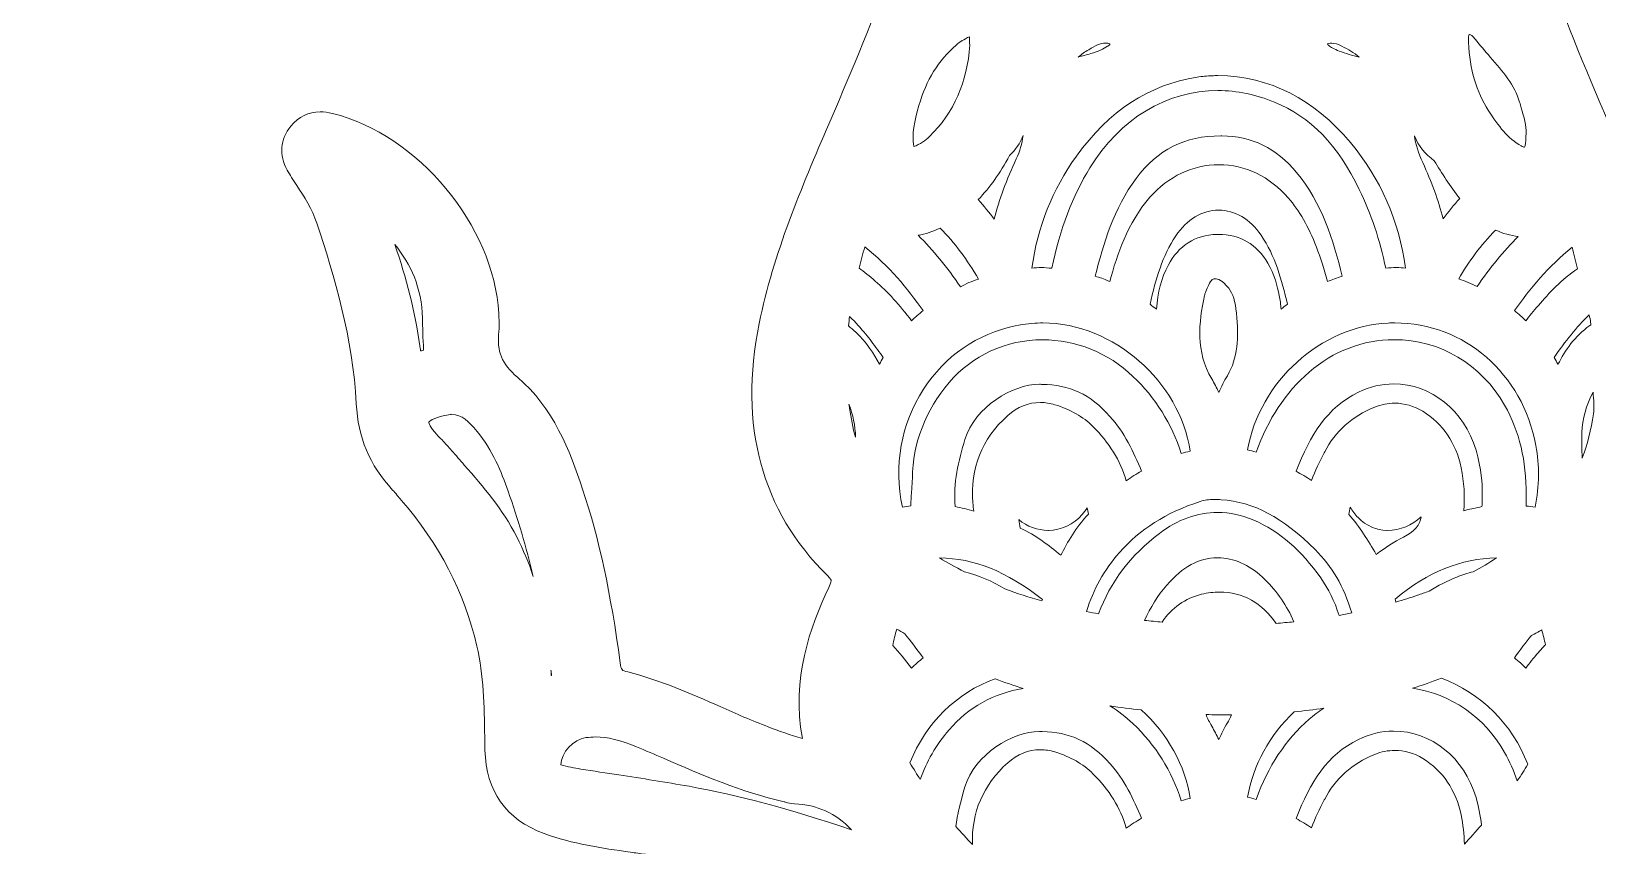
# Model space of a CAD drawing. Extents: x 77 to 1923, y -841 to -159.
# Drawn here: x 547 to 823.5, y -489.2 to -345.5 of the extents above; entities that cross this region are included whole.
import ezdxf

# ---------------------------------------------------------------- set-up
doc = ezdxf.new("R2010")
doc.units = 0
doc.header["$MEASUREMENT"] = 0
doc.layers.add('Layer 1', color=7, linetype='Continuous')

# ---------------------------------------------------------------- blocks, each defined once
blk = doc.blocks.new('block 4')
at = {"layer": 'Layer 1', "lineweight": 0}
for points, knots in [([(961.52, -599.56), (958.92, -597.93), (956.27, -596.54), (953.32, -595.03), (951.96, -594.33), (950.59, -593.63), (949.22, -592.94), (942.57, -589.56), (935.7, -586.07), (929.45, -581.83), (927.16, -580.28), (925.74, -579.24), (925.29, -577.5), (924.19, -573.26), (921.36, -570.06), (916.63, -567.69), (905.07, -561.91), (895.98, -553.19), (888.61, -545.42), (886.46, -543.15), (885, -541.01), (884.82, -537.93), (884.63, -534.76), (883.1, -529.38), (874.92, -529.03), (874.92, -529.03), (873.98, -529), (873.98, -529), (872.28, -528.93), (870.69, -528.87), (869.19, -528.6), (854.28, -525.87), (838.88, -520.26), (822.12, -511.46), (818.55, -509.58), (817.46, -507.76), (817.78, -504.23), (817.96, -502.29), (818.23, -501.95), (819.32, -501.35), (828.78, -496.13), (839.05, -493.74), (851.57, -491.76), (853.47, -491.46), (855.43, -491.2), (857.33, -490.94), (863.05, -490.18), (868.97, -489.38), (874.7, -487.41), (882.9, -484.59), (885.91, -480.53), (886.2, -471.9), (886.49, -463.06), (887.01, -454.47), (889.96, -446.43), (892.99, -438.22), (898.2, -431.6), (904.69, -423.79), (904.83, -423.62), (904.98, -423.45), (905.13, -423.28), (906.65, -421.48), (908.54, -419.24), (908.64, -415.98), (908.84, -409.46), (910.23, -402.88), (911.59, -396.52), (911.59, -396.52), (911.95, -394.82), (911.95, -394.82), (913.85, -385.78), (915.82, -376.44), (922.05, -368.96), (922.71, -368.16), (923.15, -367.27), (923.42, -366.67), (924.3, -364.71), (924.26, -362.78), (923.3, -361.23), (922.34, -359.67), (920.63, -358.76), (918.48, -358.67), (918.34, -358.66), (918.21, -358.66), (918.07, -358.66), (916.1, -358.66), (914.42, -359.25), (912.86, -359.86), (905.39, -362.79), (899.45, -367.57), (894.62, -371.86), (888.76, -377.07), (885.28, -383.61), (884.29, -391.28), (883.69, -395.9), (883.54, -399.66), (883.8, -403.13), (883.81, -403.25), (883.84, -403.56), (883.84, -403.6), (876.57, -408.53), (873.16, -415.96), (870.53, -422.57), (866.6, -432.43), (864.02, -443.59), (862.64, -456.69), (862.52, -457.78), (862.39, -458.05), (862.37, -458.08), (862.37, -458.08), (862.21, -458.21), (861.66, -458.31), (858.83, -458.83), (856.21, -459.89), (853.68, -460.92), (853.68, -460.92), (853.22, -461.11), (853.22, -461.11), (850.85, -462.07), (848.48, -463.1), (846.19, -464.1), (841.04, -466.34), (835.72, -468.66), (830.29, -470.21), (830.29, -470.16), (830.3, -470.04), (830.3, -470.04), (832.17, -459.83), (828.9, -450.73), (825.45, -443.17), (825.24, -442.71), (825.19, -442.47), (825.18, -442.39), (825.22, -442.31), (825.36, -442.1), (825.77, -441.69), (835.37, -432.08), (839.83, -420.1), (839.03, -406.09), (838.46, -396.09), (835.88, -386), (830.93, -374.34), (829.65, -371.35), (828.34, -368.32), (827.07, -365.39), (822.88, -355.71), (818.54, -345.7), (815.04, -335.59), (813.67, -331.65), (814.1, -328.7), (816.57, -325.08), (829.16, -306.64), (838.89, -290.68), (845.52, -272.71), (851.05, -257.72), (853.78, -242.85), (853.64, -228.53), (853.5, -213.61), (850.24, -198.82), (843.96, -184.58), (841.09, -178.06), (837.49, -170.65), (831.15, -165.04), (829.05, -163.19), (826.87, -162.25), (824.67, -162.25), (822.94, -162.25), (819.65, -162.9), (817.08, -167.27), (814.72, -171.28), (813.41, -175.66), (813.16, -180.31), (812.76, -188.1), (814.27, -195.64), (815.73, -202.09), (816.25, -204.39), (816.78, -206.68), (817.31, -208.98), (819.72, -219.35), (822.22, -230.08), (823.09, -240.85), (825.01, -264.37), (818.62, -285.67), (803.55, -305.92), (800.97, -302.66), (797.93, -299.53), (794.51, -296.57), (795.77, -294.31), (796.94, -292.01), (797.97, -289.73), (803.73, -276.95), (804.64, -264.58), (800.68, -252.94), (796.69, -241.21), (790.2, -230.14), (781.41, -220.01), (780.03, -218.43), (778.45, -217.15), (776.83, -215.87), (775.84, -215.09), (774.48, -214.19), (772.74, -214.19), (771.7, -214.19), (770.69, -214.54), (769.81, -215.18), (767.9, -216.59), (767.16, -218.95), (767.77, -221.65), (768.86, -226.43), (769.65, -231.4), (770.42, -236.21), (770.67, -237.81), (770.92, -239.41), (771.19, -241.01), (771.65, -243.78), (772.12, -246.56), (772.61, -249.4), (771.69, -249.44), (770.79, -249.75), (769.94, -250.32), (766.57, -252.6), (767.75, -256.12), (768.25, -257.63), (768.37, -257.98), (768.48, -258.31), (768.53, -258.55), (768.72, -259.44), (768.98, -260.25), (769.23, -261.04), (769.37, -261.49), (769.51, -261.91), (769.62, -262.32), (769.62, -262.32), (770.03, -263.83), (770.03, -263.83), (770.62, -265.96), (771.23, -268.15), (771.77, -270.32), (768.92, -271.94), (768.19, -274.86), (767.68, -276.89), (767.68, -276.89), (767.58, -277.31), (767.58, -277.31), (766.83, -280.24), (766.28, -282.76), (765.85, -285.15), (762.69, -284.59), (759.57, -284.3), (756.56, -284.3), (753.46, -284.3), (750.4, -284.6), (747.43, -285.2), (747.43, -285.2), (747.43, -285.19), (747.43, -285.19), (746.78, -282.07), (746.11, -278.85), (745.33, -275.67), (745.33, -275.67), (745.29, -275.5), (745.29, -275.5), (744.93, -274.03), (744.27, -271.33), (741.61, -270.36), (741.63, -270.3), (741.65, -270.23), (741.68, -270.16), (741.97, -269.28), (742.2, -268.42), (742.41, -267.62), (742.64, -266.69), (742.88, -265.77), (743.12, -264.84), (743.86, -261.99), (744.63, -259.04), (745.28, -256.08), (745.28, -256.08), (745.34, -255.83), (745.34, -255.83), (745.6, -254.73), (746.39, -251.39), (743.2, -249.67), (742.54, -249.31), (741.84, -249.13), (741.12, -249.13), (740.97, -249.13), (740.82, -249.14), (740.68, -249.16), (740.95, -247.48), (741.23, -245.8), (741.51, -244.16), (741.86, -242.1), (742.2, -240.04), (742.54, -237.98), (742.86, -235.95), (743.32, -233.96), (743.8, -231.85), (744.57, -228.49), (745.36, -225.01), (745.6, -221.34), (745.69, -219.98), (745.87, -217.15), (743.17, -215.51), (742.23, -214.94), (741.21, -214.65), (740.14, -214.65), (738.92, -214.65), (737.68, -215.03), (736.34, -215.81), (733.53, -217.44), (731.5, -219.78), (729.71, -222.06), (723.67, -229.77), (719.21, -238.52), (715.51, -246.11), (710.72, -255.93), (709.3, -266.29), (711.27, -276.9), (712.48, -283.37), (714.94, -289.85), (718.58, -296.14), (715.3, -299.02), (712.35, -302.21), (709.77, -305.67), (709.55, -305.38), (709.34, -305.08), (709.12, -304.8), (708.29, -303.66), (707.5, -302.58), (706.75, -301.47), (696.27, -285.95), (690.8, -270.35), (690.01, -253.78), (689.33, -239.41), (692.28, -225.3), (695.1, -213.21), (695.1, -213.21), (695.63, -210.92), (695.63, -210.92), (697.69, -202.13), (699.83, -193.04), (700.13, -183.64), (700.29, -179.05), (700.09, -173.04), (697.19, -167.31), (695.5, -163.99), (692.81, -162.15), (689.63, -162.15), (687.97, -162.15), (686.26, -162.66), (684.55, -163.65), (682.46, -164.86), (680.55, -166.51), (678.72, -168.67), (674.15, -174.09), (670.58, -180.53), (667.49, -188.94), (661.72, -204.64), (659.29, -219.53), (660.06, -234.48), (660.46, -242.26), (661.56, -249.94), (663.41, -257.96), (666.86, -272.87), (673.38, -286.2), (678.68, -296.15), (683.32, -304.88), (688.81, -313.19), (694.12, -321.22), (695.68, -323.58), (697.29, -326.02), (698.85, -328.43), (699.74, -329.79), (699.88, -330.74), (699.42, -332.19), (696.47, -341.49), (692.64, -350.46), (688.93, -359.14), (688.93, -359.14), (687.77, -361.85), (687.77, -361.85), (682.97, -373.05), (678, -384.63), (675.48, -397.02), (671.82, -415.03), (675.87, -430.01), (687.52, -441.54), (688.1, -442.12), (688.19, -442.37), (688.19, -442.37), (688.19, -442.37), (688.19, -442.37), (688.19, -442.37), (688.19, -442.42), (688.18, -442.7), (687.75, -443.63), (684.49, -450.6), (681.14, -459.78), (683.1, -470.25), (680.99, -469.68), (678.96, -468.94), (677.04, -468.21), (674.21, -467.13), (671.36, -465.87), (668.6, -464.65), (663.4, -462.36), (658.02, -459.99), (652.27, -458.53), (651.21, -458.26), (651.12, -458.24), (650.94, -456.92), (649.3, -444.68), (647.19, -434.95), (644.3, -426.29), (642.05, -419.52), (639.11, -411.85), (632.81, -406.53), (630, -404.16), (629.14, -402.04), (629.52, -398.42), (629.63, -397.46), (629.57, -396.55), (629.52, -395.75), (629.51, -395.59), (629.5, -395.43), (629.49, -395.27), (628.66, -379.83), (615.22, -363.67), (600.12, -359.97), (599.36, -359.78), (598.67, -359.69), (597.99, -359.69), (595.93, -359.69), (594.13, -360.57), (592.79, -362.23), (590.9, -364.56), (590.69, -367.32), (592.17, -370), (592.63, -370.82), (593.17, -371.69), (593.86, -372.72), (595.13, -374.62), (596.55, -376.89), (597.37, -379.35), (600.5, -388.68), (603.78, -399.77), (604.35, -411.2), (604.64, -417.16), (606.68, -422.01), (610.76, -426.43), (611.02, -426.71), (611.29, -427.04), (611.57, -427.38), (611.8, -427.66), (612.03, -427.94), (612.27, -428.21), (618.96, -435.86), (623.46, -444.53), (625.64, -453.98), (626.84, -459.15), (626.93, -464.42), (627.02, -469.99), (627.03, -470.77), (627.05, -471.55), (627.06, -472.32), (627.21, -479.5), (630.82, -484.59), (637.5, -487.04), (642.54, -488.9), (647.73, -489.63), (652.73, -490.33), (653.62, -490.45), (654.5, -490.58), (655.38, -490.71), (668.68, -492.67), (680.57, -494.73), (691.4, -500.14), (692.55, -500.72), (693.48, -501.15), (694.23, -501.49), (694.73, -501.72), (695.28, -501.97), (695.63, -502.16), (695.63, -502.59), (695.6, -503.25), (695.56, -503.85), (695.52, -504.73), (695.46, -505.82), (695.42, -507.18), (695.39, -508.51), (695.01, -509.15), (693.77, -509.89), (685.18, -515.09), (675.43, -519.46), (663.1, -523.65), (655.13, -526.35), (646.6, -529.01), (637.64, -529.14), (632.45, -529.22), (629.15, -532.44), (628.59, -537.97), (628.33, -540.54), (627.34, -542.67), (625.4, -544.9), (622.56, -548.15), (620.16, -550.65), (617.83, -552.78), (610.72, -559.26), (602.61, -564.37), (594.9, -568.94), (592.66, -570.27), (589.55, -572.54), (588.39, -576.91), (587.98, -578.43), (587.02, -579.66), (585.27, -580.91), (580.83, -584.07), (576.1, -586.87), (571.64, -589.42), (569.5, -590.65), (567.24, -591.83), (565.06, -592.97), (560.47, -595.38), (555.73, -597.87), (551.38, -601.09), (551.38, -601.09), (551.08, -601.3), (551.08, -601.3), (549.74, -602.27), (546.97, -604.28), (547.77, -607.9), (548.53, -611.36), (551.82, -612.18), (553.4, -612.57), (553.4, -612.57), (553.5, -612.59), (553.5, -612.59), (560.3, -614.29), (565.93, -615.07), (571.22, -615.07), (574.65, -615.07), (577.98, -614.73), (581.13, -614.04), (592.68, -611.53), (600.15, -605.99), (603.97, -597.11), (604.44, -596), (604.61, -595.83), (606.04, -595.66), (616.29, -594.41), (623.44, -588.1), (629.35, -582.28), (630.87, -580.77), (631.94, -579.12), (632.98, -577.52), (633.94, -576.03), (634.85, -574.63), (636, -573.58), (639.1, -570.75), (641.1, -567.37), (642.8, -564.15), (643.86, -562.15), (645.77, -559.76), (648.89, -559.76), (649.2, -559.76), (649.52, -559.78), (649.84, -559.83), (650.66, -559.95), (651.5, -560.01), (652.34, -560.01), (656.04, -560.01), (659.25, -558.87), (662.36, -557.78), (663.97, -557.21), (665.48, -556.68), (667.01, -556.32), (670.72, -555.45), (674.03, -553.69), (677.24, -551.99), (677.89, -551.65), (678.53, -551.31), (679.18, -550.97), (687.22, -546.83), (694.36, -542.56), (700.96, -537.95), (701.44, -539.08), (701.41, -540.1), (700.89, -541.31), (700.89, -541.31), (700.6, -542), (700.6, -542), (699.97, -543.49), (699.38, -544.9), (698.57, -546.09), (686.99, -563.13), (671.69, -575.69), (653.11, -583.42), (651.44, -584.11), (649.7, -584.77), (648.02, -585.42), (646.99, -585.81), (645.95, -586.21), (644.92, -586.62), (640.14, -588.5), (637.31, -591.97), (636.52, -596.94), (635.76, -601.71), (635.1, -606.83), (634.45, -613.06), (632.73, -629.65), (630.64, -645.8), (624.19, -661.04), (622.42, -665.24), (622.29, -669.39), (623.84, -673.04), (624.1, -673.65), (624.16, -673.78), (623.45, -674.87), (618.29, -682.73), (612.53, -690.4), (606.95, -697.81), (605.16, -700.2), (603.3, -702.67), (601.49, -705.11), (601.3, -705.37), (601.1, -705.63), (600.89, -705.89), (599.48, -707.66), (596.86, -710.95), (599.06, -714.77), (601.4, -718.85), (606.24, -718.85), (608.06, -718.85), (608.26, -718.85), (608.45, -718.84), (608.65, -718.84), (618.25, -718.67), (626.96, -714.72), (636.06, -706.42), (643.21, -699.9), (644.73, -691.3), (645.59, -683.75), (645.62, -683.53), (645.63, -683.33), (645.64, -683.14), (653.68, -679.67), (656.01, -672.37), (657.14, -666.34), (660.31, -649.37), (661.37, -632.67), (660.28, -616.73), (660.17, -615.08), (660.38, -615), (661.24, -614.65), (667.97, -611.96), (673.55, -607.86), (679.62, -603.19), (684.28, -599.6), (689.1, -596.03), (693.76, -592.57), (694.55, -591.99), (695.34, -591.4), (696.14, -590.81), (696.18, -591.37), (696.12, -591.92), (695.91, -592.21), (688.05, -602.94), (685.1, -612.84), (686.6, -623.35), (686.82, -624.91), (686.53, -625.85), (685.23, -627.75), (680.4, -634.86), (674.36, -645.87), (677.81, -659.41), (677.81, -659.42), (677.81, -659.42), (677.82, -659.43), (677.79, -659.48), (677.72, -659.62), (677.52, -659.88), (674.01, -664.59), (672.64, -669.89), (671.76, -674.45), (670.61, -680.41), (669.86, -688.19), (674.28, -695.5), (674.43, -695.75), (674.59, -696), (674.75, -696.24), (675.29, -697.08), (675.63, -697.65), (675.55, -697.9), (674.13, -702.19), (673.97, -706.49), (673.81, -710.64), (673.6, -716.42), (673.83, -724.99), (678.25, -732.74), (679.42, -734.8), (679.93, -736.79), (679.96, -739.41), (680.11, -755.31), (686.06, -768.37), (697.63, -778.23), (697.88, -778.45), (697.89, -778.48), (697.93, -778.78), (699.06, -788.68), (703.5, -797.12), (711.1, -803.85), (713.36, -805.85), (715.47, -808.23), (717.93, -811.58), (724.18, -820.07), (731.27, -826.78), (739.62, -832.12), (745.56, -835.92), (751.49, -837.85), (757.23, -837.85), (763.6, -837.85), (769.92, -835.47), (776.01, -830.79), (781.74, -826.39), (786.94, -821.5), (791.47, -816.25), (792.58, -814.96), (793.62, -813.61), (794.63, -812.3), (796.49, -809.87), (798.25, -807.57), (800.36, -805.81), (807.44, -799.85), (812.15, -792.56), (814.37, -784.16), (815.69, -779.12), (817.41, -776.19), (820.31, -774.05), (821.63, -773.06), (822.54, -771.78), (823.34, -770.65), (823.51, -770.42), (823.68, -770.18), (823.85, -769.95), (830.09, -761.51), (833.27, -751.13), (833.56, -738.22), (833.56, -737.89), (833.56, -737.56), (833.55, -737.22), (833.54, -736.33), (833.54, -735.76), (833.74, -735.39), (839.94, -724.09), (841.34, -711.84), (838.03, -697.92), (837.93, -697.48), (837.94, -697.36), (837.94, -697.34), (837.94, -697.34), (837.94, -697.32), (837.98, -697.26), (844.47, -685.74), (843.88, -673.64), (836.18, -660.27), (835.58, -659.24), (835.63, -659.1), (835.76, -658.68), (836.77, -655.4), (836.99, -651.85), (836.43, -647.84), (835.21, -638.97), (830.96, -631.76), (826.96, -625.89), (826.54, -625.27), (826.56, -625.18), (826.57, -625.11), (828.47, -614.06), (825.79, -603.53), (818.59, -593.82), (817, -591.67), (816.93, -590.9), (817.74, -589.44), (820.94, -591.91), (823.79, -594.74), (826.8, -597.73), (827.98, -598.9), (829.2, -600.12), (830.44, -601.3), (836.17, -606.77), (843.31, -612.69), (852.87, -615.33), (852.87, -615.33), (852.87, -615.33), (852.87, -615.33), (852.9, -617.99), (852.92, -620.7), (852.93, -623.31), (852.96, -630.67), (852.99, -638.28), (853.46, -645.8), (854.01, -654.58), (854.69, -662.49), (857.45, -670.34), (859.09, -675.02), (861.54, -680.17), (867.19, -682.84), (867.84, -683.15), (867.84, -683.15), (867.89, -683.79), (868.26, -688.36), (869.58, -692.89), (871.92, -697.64), (877.98, -709.97), (891.55, -718.91), (904.18, -718.91), (904.71, -718.91), (905.24, -718.9), (905.76, -718.87), (907.75, -718.74), (912.41, -718.45), (914.5, -714.38), (916.33, -710.81), (914.02, -707.87), (912.79, -706.3), (912.59, -706.05), (912.4, -705.81), (912.23, -705.57), (909.7, -702.07), (907.1, -698.53), (904.58, -695.11), (899.56, -688.28), (894.36, -681.21), (889.51, -674.11), (889.27, -673.76), (889.21, -673.61), (889.21, -673.61), (889.21, -673.61), (889.21, -673.61), (889.21, -673.61), (889.21, -673.59), (889.23, -673.49), (889.31, -673.3), (890.96, -669.46), (890.9, -665.28), (889.14, -660.85), (888.94, -660.35), (888.73, -659.85), (888.52, -659.34), (887.82, -657.64), (887.16, -656.04), (886.75, -654.43), (882.83, -639.07), (878.57, -621.17), (877.78, -603.09), (877.35, -593.48), (873.32, -588.08), (864.3, -585.04), (850.25, -580.3), (837.38, -571.75), (824.96, -558.91), (820.94, -554.75), (815.93, -549.11), (812.73, -542.3), (812, -540.75), (811.88, -539.4), (812.39, -538.01), (816.75, -541.03), (821.3, -543.79), (825.71, -546.48), (825.71, -546.48), (826.31, -546.84), (826.31, -546.84), (839.91, -555.11), (852.16, -559.45), (864.86, -560.51), (866.62, -560.66), (867.64, -561.19), (868.63, -562.48), (870.11, -564.42), (871.57, -566.44), (872.98, -568.41), (875.55, -571.97), (878.2, -575.67), (881.19, -579.1), (887.78, -586.68), (896.18, -594.55), (908.71, -595.81), (910.84, -601.69), (914.94, -606.28), (920.89, -609.45), (927.68, -613.07), (935.13, -614.83), (943.64, -614.83), (945.99, -614.83), (948.47, -614.69), (951, -614.42), (954, -614.09), (957.89, -613.43), (961.43, -611.17), (962.46, -610.51), (965.58, -608.52), (965.56, -605.28), (965.55, -602.09), (962.51, -600.19), (961.52, -599.56)], [0, 0, 0, 0, 1, 1, 1, 2, 2, 2, 3, 3, 3, 4, 4, 4, 5, 5, 5, 6, 6, 6, 7, 7, 7, 8, 8, 8, 9, 9, 9, 10, 10, 10, 11, 11, 11, 12, 12, 12, 13, 13, 13, 14, 14, 14, 15, 15, 15, 16, 16, 16, 17, 17, 17, 18, 18, 18, 19, 19, 19, 20, 20, 20, 21, 21, 21, 22, 22, 22, 23, 23, 23, 24, 24, 24, 25, 25, 25, 26, 26, 26, 27, 27, 27, 28, 28, 28, 29, 29, 29, 30, 30, 30, 31, 31, 31, 32, 32, 32, 33, 33, 33, 34, 34, 34, 35, 35, 35, 36, 36, 36, 37, 37, 37, 38, 38, 38, 39, 39, 39, 40, 40, 40, 41, 41, 41, 42, 42, 42, 43, 43, 43, 44, 44, 44, 45, 45, 45, 46, 46, 46, 47, 47, 47, 48, 48, 48, 49, 49, 49, 50, 50, 50, 51, 51, 51, 52, 52, 52, 53, 53, 53, 54, 54, 54, 55, 55, 55, 56, 56, 56, 57, 57, 57, 58, 58, 58, 59, 59, 59, 60, 60, 60, 61, 61, 61, 62, 62, 62, 63, 63, 63, 64, 64, 64, 65, 65, 65, 66, 66, 66, 67, 67, 67, 68, 68, 68, 69, 69, 69, 70, 70, 70, 71, 71, 71, 72, 72, 72, 73, 73, 73, 74, 74, 74, 75, 75, 75, 76, 76, 76, 77, 77, 77, 78, 78, 78, 79, 79, 79, 80, 80, 80, 81, 81, 81, 82, 82, 82, 83, 83, 83, 84, 84, 84, 85, 85, 85, 86, 86, 86, 87, 87, 87, 88, 88, 88, 89, 89, 89, 90, 90, 90, 91, 91, 91, 92, 92, 92, 93, 93, 93, 94, 94, 94, 95, 95, 95, 96, 96, 96, 97, 97, 97, 98, 98, 98, 99, 99, 99, 100, 100, 100, 101, 101, 101, 102, 102, 102, 103, 103, 103, 104, 104, 104, 105, 105, 105, 106, 106, 106, 107, 107, 107, 108, 108, 108, 109, 109, 109, 110, 110, 110, 111, 111, 111, 112, 112, 112, 113, 113, 113, 114, 114, 114, 115, 115, 115, 116, 116, 116, 117, 117, 117, 118, 118, 118, 119, 119, 119, 120, 120, 120, 121, 121, 121, 122, 122, 122, 123, 123, 123, 124, 124, 124, 125, 125, 125, 126, 126, 126, 127, 127, 127, 128, 128, 128, 129, 129, 129, 130, 130, 130, 131, 131, 131, 132, 132, 132, 133, 133, 133, 134, 134, 134, 135, 135, 135, 136, 136, 136, 137, 137, 137, 138, 138, 138, 139, 139, 139, 140, 140, 140, 141, 141, 141, 142, 142, 142, 143, 143, 143, 144, 144, 144, 145, 145, 145, 146, 146, 146, 147, 147, 147, 148, 148, 148, 149, 149, 149, 150, 150, 150, 151, 151, 151, 152, 152, 152, 153, 153, 153, 154, 154, 154, 155, 155, 155, 156, 156, 156, 157, 157, 157, 158, 158, 158, 159, 159, 159, 160, 160, 160, 161, 161, 161, 162, 162, 162, 163, 163, 163, 164, 164, 164, 165, 165, 165, 166, 166, 166, 167, 167, 167, 168, 168, 168, 169, 169, 169, 170, 170, 170, 171, 171, 171, 172, 172, 172, 173, 173, 173, 174, 174, 174, 175, 175, 175, 176, 176, 176, 177, 177, 177, 178, 178, 178, 179, 179, 179, 180, 180, 180, 181, 181, 181, 182, 182, 182, 183, 183, 183, 184, 184, 184, 185, 185, 185, 186, 186, 186, 187, 187, 187, 188, 188, 188, 189, 189, 189, 190, 190, 190, 191, 191, 191, 192, 192, 192, 193, 193, 193, 194, 194, 194, 195, 195, 195, 196, 196, 196, 197, 197, 197, 198, 198, 198, 199, 199, 199, 200, 200, 200, 201, 201, 201, 202, 202, 202, 203, 203, 203, 204, 204, 204, 205, 205, 205, 206, 206, 206, 207, 207, 207, 208, 208, 208, 209, 209, 209, 210, 210, 210, 211, 211, 211, 212, 212, 212, 213, 213, 213, 214, 214, 214, 215, 215, 215, 216, 216, 216, 217, 217, 217, 218, 218, 218, 219, 219, 219, 220, 220, 220, 221, 221, 221, 222, 222, 222, 223, 223, 223, 224, 224, 224, 225, 225, 225, 226, 226, 226, 227, 227, 227, 228, 228, 228, 229, 229, 229, 230, 230, 230, 231, 231, 231, 232, 232, 232, 233, 233, 233, 234, 234, 234, 235, 235, 235, 236, 236, 236, 237, 237, 237, 238, 238, 238, 239, 239, 239, 240, 240, 240, 241, 241, 241, 242, 242, 242, 243, 243, 243, 244, 244, 244, 245, 245, 245, 246, 246, 246, 247, 247, 247, 248, 248, 248, 249, 249, 249, 250, 250, 250, 251, 251, 251, 252, 252, 252, 253, 253, 253, 254, 254, 254, 255, 255, 255, 256, 256, 256, 257, 257, 257, 258, 258, 258, 259, 259, 259, 260, 260, 260, 261, 261, 261, 262, 262, 262, 263, 263, 263, 264, 264, 264, 265, 265, 265, 266, 266, 266, 267, 267, 267, 268, 268, 268, 269, 269, 269, 270, 270, 270, 271, 271, 271, 272, 272, 272, 273, 273, 273, 274, 274, 274, 275, 275, 275, 276, 276, 276, 277, 277, 277, 278, 278, 278, 279, 279, 279, 280, 280, 280, 281, 281, 281, 282, 282, 282, 283, 283, 283, 284, 284, 284, 285, 285, 285, 286, 286, 286, 287, 287, 287, 288, 288, 288, 289, 289, 289, 290, 290, 290, 291, 291, 291, 292, 292, 292, 293, 293, 293, 294, 294, 294, 295, 295, 295, 296, 296, 296, 297, 297, 297, 298, 298, 298, 299, 299, 299, 300, 300, 300, 301, 301, 301, 302, 302, 302, 302]), ([(703.68, -358.6), (704.98, -354.08), (707.12, -350.59), (710.23, -347.94), (710.61, -347.61), (710.98, -347.34), (711.33, -347.13), (711.61, -346.96), (712.19, -346.62), (712.61, -346.46), (712.61, -346.47), (712.61, -346.47), (712.61, -346.48), (712.61, -346.89), (712.6, -347.38), (712.66, -347.91), (712.21, -354.49), (709.88, -359.78), (705.54, -364.07), (704.83, -364.77), (703.84, -365.4), (702.77, -365.84), (702.76, -365.82), (702.76, -365.79), (702.76, -365.77), (702.43, -363.61), (702.86, -361.43), (703.68, -358.6)], [0, 0, 0, 0, 1, 1, 1, 2, 2, 2, 3, 3, 3, 4, 4, 4, 5, 5, 5, 6, 6, 6, 7, 7, 7, 8, 8, 8, 9, 9, 9, 9]), ([(733.65, -348.74), (734.78, -348.04), (735.72, -347.58), (736.62, -347.58), (736.66, -347.58), (736.7, -347.58), (736.74, -347.58), (737.16, -347.6), (737.32, -347.68), (737.34, -347.68), (737.34, -347.68), (737.34, -347.68), (737.34, -347.68), (737.34, -347.69), (737.36, -347.72), (737.39, -347.8), (737.32, -347.87), (737.19, -347.98), (736.99, -348.12), (736.24, -348.63), (735.34, -349.03), (734.04, -349.42), (733.3, -349.65), (732.55, -349.84), (731.78, -350.02), (732.39, -349.56), (733, -349.13), (733.65, -348.74)], [0, 0, 0, 0, 1, 1, 1, 2, 2, 2, 3, 3, 3, 4, 4, 4, 5, 5, 5, 6, 6, 6, 7, 7, 7, 8, 8, 8, 9, 9, 9, 9]), ([(781.42, -350.02), (780.19, -349.74), (779.01, -349.4), (777.88, -348.97), (776.97, -348.63), (776.41, -348.32), (776, -347.96), (775.91, -347.89), (775.85, -347.83), (775.81, -347.78), (775.82, -347.75), (775.83, -347.73), (775.83, -347.73), (775.83, -347.73), (775.89, -347.69), (776.04, -347.65), (776.22, -347.6), (776.38, -347.58), (776.56, -347.58), (777.05, -347.58), (777.64, -347.76), (778.37, -348.11), (779.45, -348.64), (780.45, -349.29), (781.42, -350.02)], [0, 0, 0, 0, 1, 1, 1, 2, 2, 2, 3, 3, 3, 4, 4, 4, 5, 5, 5, 6, 6, 6, 7, 7, 7, 8, 8, 8, 8]), ([(800.78, -346.11), (800.85, -346.08), (800.9, -346.06), (800.92, -346.06), (801.02, -346.06), (801.42, -346.25), (801.89, -346.86), (802.75, -347.97), (803.66, -349.02), (804.55, -350.04), (806.76, -352.59), (808.86, -354.99), (809.73, -358.01), (809.82, -358.33), (809.92, -358.65), (810.01, -358.97), (810.52, -360.66), (810.96, -362.11), (810.88, -363.51), (810.86, -363.77), (810.85, -364.02), (810.84, -364.28), (810.83, -364.67), (810.81, -365.05), (810.76, -365.33), (810.71, -365.61), (810.65, -365.82), (810.6, -365.95), (810.46, -365.91), (810.27, -365.83), (810.01, -365.7), (807.62, -364.45), (806.03, -362.21), (804.19, -359.41), (802.1, -356.2), (800.95, -352.28), (800.7, -347.42), (800.66, -346.55), (800.74, -346.22), (800.78, -346.11)], [0, 0, 0, 0, 1, 1, 1, 2, 2, 2, 3, 3, 3, 4, 4, 4, 5, 5, 5, 6, 6, 6, 7, 7, 7, 8, 8, 8, 9, 9, 9, 10, 10, 10, 11, 11, 11, 12, 12, 12, 13, 13, 13, 13]), ([(731.47, -367.54), (737.29, -359.49), (744.27, -354.92), (752.8, -353.57), (753.66, -353.43), (754.56, -353.38), (755.43, -353.33), (755.79, -353.31), (756.13, -353.29), (756.44, -353.27), (765.69, -353.48), (773.35, -357.37), (779.87, -365.13), (785.19, -371.47), (788.45, -378.9), (789.58, -387.26), (789.06, -387.21), (788.54, -387.18), (788.01, -387.18), (787.37, -387.18), (786.72, -387.22), (786.09, -387.3), (785.06, -382.33), (783.5, -377.66), (781.43, -373.4), (777.61, -365.51), (772.84, -360.61), (766.45, -357.98), (763.18, -356.63), (759.82, -355.94), (756.47, -355.94), (747.42, -355.94), (739.19, -360.91), (733.87, -369.57), (730.81, -374.54), (728.61, -380.34), (727.13, -387.31), (726.52, -387.23), (725.88, -387.18), (725.24, -387.18), (724.71, -387.18), (724.17, -387.21), (723.63, -387.27), (724.59, -380.04), (727.23, -373.41), (731.47, -367.54)], [0, 0, 0, 0, 1, 1, 1, 2, 2, 2, 3, 3, 3, 4, 4, 4, 5, 5, 5, 6, 6, 6, 7, 7, 7, 8, 8, 8, 9, 9, 9, 10, 10, 10, 11, 11, 11, 12, 12, 12, 13, 13, 13, 14, 14, 14, 15, 15, 15, 15]), ([(719.66, -367.42), (720.73, -366.42), (721.54, -365.21), (722.06, -363.88), (721.89, -365.3), (721.5, -366.67), (720.87, -367.99), (719.15, -371.62), (717.86, -375.15), (716.98, -378.64), (716.11, -377.49), (715.17, -376.34), (714.15, -375.19), (716.21, -373.06), (718.02, -370.49), (719.66, -367.42)], [0, 0, 0, 0, 1, 1, 1, 2, 2, 2, 3, 3, 3, 4, 4, 4, 5, 5, 5, 5]), ([(756.64, -369.02), (752.06, -369.02), (747.74, -371.06), (744.47, -374.78), (740.43, -379.38), (738.69, -384.87), (737.38, -389.65), (737.26, -389.6), (737.14, -389.55), (737.03, -389.5), (736.4, -389.23), (735.64, -388.9), (734.79, -388.71), (736.21, -383.07), (738.09, -376.69), (742.01, -371.46), (745.86, -366.33), (750.61, -363.94), (756.97, -363.94), (756.97, -363.94), (757.17, -363.94), (757.17, -363.94), (762.37, -363.94), (766.81, -366.11), (770.36, -370.4), (774.81, -375.76), (776.91, -382.3), (778.38, -388.72), (777.48, -389), (776.63, -389.31), (775.82, -389.64), (775.19, -387.31), (774.57, -385.38), (773.87, -383.59), (772.39, -379.84), (770.86, -377.15), (768.89, -374.89), (765.61, -371.1), (761.26, -369.02), (756.64, -369.02)], [0, 0, 0, 0, 1, 1, 1, 2, 2, 2, 3, 3, 3, 4, 4, 4, 5, 5, 5, 6, 6, 6, 7, 7, 7, 8, 8, 8, 9, 9, 9, 10, 10, 10, 11, 11, 11, 12, 12, 12, 13, 13, 13, 13]), ([(799.16, -374.98), (798.1, -376.15), (797.13, -377.34), (796.22, -378.56), (795.38, -375.3), (794.19, -372.03), (792.63, -368.66), (791.86, -367.01), (791.37, -365.43), (791.16, -363.91), (791.85, -365.69), (793.07, -367.24), (794.67, -368.32), (795.98, -370.57), (797.49, -372.8), (799.16, -374.98)], [0, 0, 0, 0, 1, 1, 1, 2, 2, 2, 3, 3, 3, 4, 4, 4, 5, 5, 5, 5]), ([(756.56, -381.32), (756.46, -381.32), (756.36, -381.33), (756.25, -381.33), (752.46, -381.43), (749.49, -383.32), (747.67, -386.8), (746.5, -389.05), (745.83, -391.54), (745.61, -394.54), (745.23, -394.23), (744.86, -393.93), (744.48, -393.65), (745.51, -389.16), (746.65, -385.13), (749.02, -381.6), (750.97, -378.7), (753.73, -377.04), (756.6, -377.04), (759.45, -377.04), (762.11, -378.61), (764.09, -381.46), (766.58, -385.06), (767.73, -389.39), (768.74, -393.65), (768.37, -393.93), (768, -394.21), (767.62, -394.52), (767.56, -393.71), (767.46, -392.9), (767.29, -392.08), (766.97, -390.48), (766.45, -388.38), (765.3, -386.39), (763.38, -383.08), (760.36, -381.32), (756.56, -381.32)], [0, 0, 0, 0, 1, 1, 1, 2, 2, 2, 3, 3, 3, 4, 4, 4, 5, 5, 5, 6, 6, 6, 7, 7, 7, 8, 8, 8, 9, 9, 9, 10, 10, 10, 11, 11, 11, 12, 12, 12, 12]), ([(703.53, -381.47), (704.82, -381.26), (706.13, -380.83), (707.44, -380.2), (709.98, -382.8), (712.25, -385.82), (714.2, -389.21), (713.02, -389.59), (711.95, -390.05), (711, -390.58), (708.68, -387.12), (706.2, -384.11), (703.53, -381.47)], [0, 0, 0, 0, 1, 1, 1, 2, 2, 2, 3, 3, 3, 4, 4, 4, 4]), ([(802.21, -390.54), (801.21, -390.02), (800.15, -389.57), (798.99, -389.18), (800.69, -386.15), (802.9, -383.22), (805.5, -380.55), (806.79, -381.17), (808.13, -381.55), (809.49, -381.68), (806.9, -384.27), (804.5, -387.19), (802.21, -390.54)], [0, 0, 0, 0, 1, 1, 1, 2, 2, 2, 3, 3, 3, 4, 4, 4, 4]), ([(615.69, -401.88), (615.67, -401.69), (615.57, -400.98), (615.57, -400.98), (614.71, -394.98), (613.23, -389), (611.13, -383.12), (613.99, -386.58), (615.91, -390.75), (616.02, -396.08), (616.05, -397.63), (616.1, -399.65), (616.23, -401.74), (616.23, -401.74), (615.87, -401.84), (615.69, -401.88)], [0, 0, 0, 0, 1, 1, 1, 2, 2, 2, 3, 3, 3, 4, 4, 4, 5, 5, 5, 5]), ([(695.98, -389.55), (694.97, -388.66), (694.02, -387.91), (693.1, -387.26), (693.41, -386.04), (693.75, -384.8), (694.12, -383.54), (698.38, -386.82), (701.67, -390.92), (704.41, -394.77), (703.69, -395.35), (703.01, -395.96), (702.39, -396.6), (700.26, -393.76), (698.19, -391.49), (695.98, -389.55)], [0, 0, 0, 0, 1, 1, 1, 2, 2, 2, 3, 3, 3, 4, 4, 4, 5, 5, 5, 5]), ([(813.05, -393.84), (812.19, -394.83), (811.46, -395.73), (810.82, -396.57), (810.23, -395.97), (809.57, -395.38), (808.81, -394.77), (811.54, -390.96), (814.82, -386.91), (819.03, -383.6), (819.31, -384.87), (819.63, -386.13), (819.95, -387.37), (817.15, -389.31), (814.92, -391.69), (813.05, -393.84)], [0, 0, 0, 0, 1, 1, 1, 2, 2, 2, 3, 3, 3, 4, 4, 4, 5, 5, 5, 5]), ([(758.13, -406.26), (757.56, -407.22), (757.06, -408.2), (756.61, -409.2), (756.24, -408.38), (755.83, -407.59), (755.37, -406.81), (752.52, -401.98), (753.07, -396.9), (754.09, -392.13), (754.13, -391.93), (754.21, -391.68), (754.34, -391.38), (755.04, -389.67), (755.33, -389.21), (755.75, -389.16), (755.83, -389.15), (755.91, -389.15), (755.98, -389.15), (756.46, -389.15), (757.17, -389.34), (758.37, -390.83), (759.14, -391.81), (759.54, -393.09), (759.74, -395.25), (760.14, -399.56), (760.01, -403.08), (758.13, -406.26)], [0, 0, 0, 0, 1, 1, 1, 2, 2, 2, 3, 3, 3, 4, 4, 4, 5, 5, 5, 6, 6, 6, 7, 7, 7, 8, 8, 8, 9, 9, 9, 9]), ([(696.7, -404.24), (695.74, -402.4), (694.41, -400.33), (692.52, -398.55), (692.1, -398.16), (691.68, -397.8), (691.24, -397.48), (691.3, -396.93), (691.37, -396.38), (691.44, -395.82), (692.52, -396.84), (693.46, -397.92), (694.24, -398.87), (694.97, -399.74), (695.64, -400.67), (696.36, -401.65), (696.7, -402.11), (697.04, -402.58), (697.39, -403.05), (697.15, -403.44), (696.92, -403.84), (696.7, -404.24)], [0, 0, 0, 0, 1, 1, 1, 2, 2, 2, 3, 3, 3, 4, 4, 4, 5, 5, 5, 6, 6, 6, 7, 7, 7, 7]), ([(720.69, -397.46), (722.35, -397.12), (723.81, -396.95), (725.15, -396.95), (725.26, -396.95), (725.55, -396.95), (725.58, -396.95), (738.02, -396.95), (749.79, -407.36), (751.56, -419.57), (751.02, -419.7), (750.49, -419.84), (749.98, -419.99), (748.33, -414.75), (745.46, -410.17), (741.46, -406.37), (737.08, -402.2), (731.41, -399.91), (725.49, -399.91), (719.11, -399.91), (713.1, -402.67), (709, -407.47), (704.84, -412.35), (702.6, -418.2), (702.52, -424.37), (702.51, -425), (702.46, -425.65), (702.4, -426.35), (702.33, -427.24), (702.25, -428.21), (702.27, -429.22), (701.79, -429.28), (701.29, -429.36), (700.76, -429.45), (699.2, -422.14), (700.52, -414.75), (704.49, -408.63), (708.26, -402.8), (714.01, -398.84), (720.69, -397.46)], [0, 0, 0, 0, 1, 1, 1, 2, 2, 2, 3, 3, 3, 4, 4, 4, 5, 5, 5, 6, 6, 6, 7, 7, 7, 8, 8, 8, 9, 9, 9, 10, 10, 10, 11, 11, 11, 12, 12, 12, 13, 13, 13, 13]), ([(807.09, -411.48), (802.97, -404.23), (795.67, -399.9), (787.56, -399.9), (782.13, -399.9), (776.8, -401.93), (772.57, -405.62), (768.4, -409.25), (765.34, -413.88), (763.22, -419.75), (762.69, -419.58), (762.19, -419.45), (761.69, -419.36), (763.83, -407.29), (774.6, -397.52), (786.55, -396.97), (786.93, -396.95), (787.32, -396.94), (787.7, -396.94), (799.97, -396.94), (810.22, -405.84), (812.61, -418.6), (813.26, -422.09), (813.21, -425.66), (812.45, -429.47), (811.96, -429.38), (811.45, -429.31), (810.89, -429.25), (810.89, -428.88), (810.88, -428.53), (810.87, -428.19), (810.87, -427.9), (810.86, -427.61), (810.86, -427.31), (810.94, -421.27), (809.71, -416.09), (807.09, -411.48)], [0, 0, 0, 0, 1, 1, 1, 2, 2, 2, 3, 3, 3, 4, 4, 4, 5, 5, 5, 6, 6, 6, 7, 7, 7, 8, 8, 8, 9, 9, 9, 10, 10, 10, 11, 11, 11, 12, 12, 12, 12]), ([(815.81, -403.04), (817.81, -400.22), (819.74, -397.66), (822.03, -395.54), (822.12, -395.98), (822.2, -396.43), (822.27, -396.88), (822.29, -397.01), (822.31, -397.13), (822.32, -397.26), (822.25, -397.31), (822.18, -397.36), (822.11, -397.41), (819.47, -399.29), (817.77, -401.76), (816.5, -404.25), (816.27, -403.83), (816.04, -403.43), (815.81, -403.04)], [0, 0, 0, 0, 1, 1, 1, 2, 2, 2, 3, 3, 3, 4, 4, 4, 5, 5, 5, 6, 6, 6, 6]), ([(713.19, -428.68), (713.24, -429.18), (713.29, -429.68), (713.35, -430.17), (712.3, -429.84), (711.22, -429.55), (710.07, -429.36), (709.7, -425.22), (710.68, -421.24), (711.81, -417.53), (713.57, -411.78), (720.14, -407.77), (724.94, -407.77), (725.06, -407.77), (725.18, -407.78), (725.3, -407.78), (725.33, -407.78), (725.37, -407.78), (725.41, -407.78), (730.24, -407.82), (733.94, -409.56), (737.41, -413.44), (739.92, -416.25), (741.59, -419.71), (742.98, -423.09), (742.08, -423.59), (741.18, -424.16), (740.29, -424.81), (739.23, -421.24), (737.26, -418.03), (734.41, -415.23), (732.64, -413.49), (730.44, -412.23), (727.69, -411.38), (726.84, -411.11), (725.97, -410.98), (725.12, -410.98), (723.01, -410.98), (721.02, -411.77), (719.36, -413.28), (714.76, -417.45), (712.69, -422.63), (713.19, -428.68)], [0, 0, 0, 0, 1, 1, 1, 2, 2, 2, 3, 3, 3, 4, 4, 4, 5, 5, 5, 6, 6, 6, 7, 7, 7, 8, 8, 8, 9, 9, 9, 10, 10, 10, 11, 11, 11, 12, 12, 12, 13, 13, 13, 14, 14, 14, 14]), ([(803.08, -429.34), (802.65, -429.46), (802, -429.59), (801.41, -429.71), (801.41, -429.71), (801.31, -429.73), (801.31, -429.73), (800.83, -429.83), (800.35, -429.95), (799.88, -430.08), (800.09, -427.53), (799.93, -424.99), (799.4, -422.49), (798.47, -418.08), (796.19, -414.74), (792.63, -412.54), (791.07, -411.59), (789.41, -411.11), (787.68, -411.11), (786.49, -411.11), (785.31, -411.34), (784.16, -411.8), (780.14, -413.43), (777.17, -416.09), (775.32, -419.7), (775.32, -419.7), (775.25, -419.84), (775.25, -419.84), (774.44, -421.41), (773.62, -423.01), (772.99, -424.74), (772.08, -424.14), (771.16, -423.61), (770.27, -423.13), (772.78, -416.7), (775.73, -411.87), (781.29, -409.16), (783.27, -408.19), (785.35, -407.7), (787.48, -407.7), (794.11, -407.7), (799.96, -412.4), (802.03, -419.39), (803.01, -422.68), (803.13, -425.56), (803.14, -426.61), (803.13, -427.65), (803.13, -428.72), (803.08, -429.34)], [0, 0, 0, 0, 1, 1, 1, 2, 2, 2, 3, 3, 3, 4, 4, 4, 5, 5, 5, 6, 6, 6, 7, 7, 7, 8, 8, 8, 9, 9, 9, 10, 10, 10, 11, 11, 11, 12, 12, 12, 13, 13, 13, 14, 14, 14, 15, 15, 15, 16, 16, 16, 16]), ([(822.76, -412.99), (822.35, -415.79), (821.69, -418.41), (820.78, -420.8), (820.72, -419.25), (820.68, -417.75), (820.73, -416.27), (820.81, -413.9), (821.47, -411.52), (822.69, -409.15), (822.84, -410.53), (822.93, -411.82), (822.76, -412.99)], [0, 0, 0, 0, 1, 1, 1, 2, 2, 2, 3, 3, 3, 4, 4, 4, 4]), ([(691.43, -411.98), (691.39, -411.74), (691.36, -411.5), (691.33, -411.26), (692.01, -413.13), (692.46, -415.08), (692.48, -417.13), (692.02, -415.45), (691.67, -413.73), (691.43, -411.98)], [0, 0, 0, 0, 1, 1, 1, 2, 2, 2, 3, 3, 3, 3]), ([(632.67, -434.7), (630.22, -429.84), (626.76, -425.87), (623.42, -422.03), (622.67, -421.17), (621.92, -420.31), (621.18, -419.44), (620.62, -418.78), (620.04, -418.18), (619.48, -417.6), (619.16, -417.27), (618.84, -416.95), (618.54, -416.61), (617.33, -415.3), (617.17, -414.6), (617.14, -414.44), (617.26, -414.3), (617.81, -413.78), (619.68, -413.32), (620.08, -413.22), (620.55, -413.16), (620.96, -413.1), (621.06, -413.09), (621.15, -413.08), (621.24, -413.07), (623, -413.21), (624.14, -414.21), (625.68, -416.08), (628.4, -419.39), (629.97, -423.27), (631.15, -426.63), (632.87, -431.53), (634.34, -436.52), (635.6, -441.69), (634.78, -439.27), (633.81, -436.95), (632.67, -434.7)], [0, 0, 0, 0, 1, 1, 1, 2, 2, 2, 3, 3, 3, 4, 4, 4, 5, 5, 5, 6, 6, 6, 7, 7, 7, 8, 8, 8, 9, 9, 9, 10, 10, 10, 11, 11, 11, 12, 12, 12, 12]), ([(773.64, -436.95), (776.61, -439.88), (778.7, -443.48), (780.09, -448.11), (779.35, -448.27), (778.6, -448.41), (777.86, -448.55), (777.04, -446.01), (775.99, -443.87), (774.63, -441.94), (771.24, -437.11), (767.26, -433.68), (762.81, -431.75), (760.72, -430.84), (758.57, -430.38), (756.43, -430.38), (752.84, -430.38), (749.38, -431.63), (746.13, -434.09), (741.07, -437.92), (737.46, -442.68), (735.39, -448.27), (734.67, -448.15), (733.97, -448.02), (733.27, -447.88), (734.49, -443.93), (736.4, -440.5), (739.08, -437.46), (742.72, -433.33), (747.25, -430.46), (753.33, -428.45), (754.05, -428.21), (754.88, -428.1), (755.88, -428.1), (756.24, -428.1), (756.62, -428.11), (757.04, -428.14), (762.85, -428.57), (767.82, -431.2), (773.64, -436.95)], [0, 0, 0, 0, 1, 1, 1, 2, 2, 2, 3, 3, 3, 4, 4, 4, 5, 5, 5, 6, 6, 6, 7, 7, 7, 8, 8, 8, 9, 9, 9, 10, 10, 10, 11, 11, 11, 12, 12, 12, 13, 13, 13, 13]), ([(726.46, -433.55), (726.46, -433.55), (726.58, -433.55), (726.58, -433.55), (728.79, -433.51), (731, -432.47), (732.5, -430.77), (732.84, -430.39), (733.13, -429.98), (733.38, -429.55), (733.45, -429.92), (733.53, -430.3), (733.6, -430.68), (731.42, -433.03), (729.89, -435.64), (728.74, -437.94), (726.57, -436.17), (724.3, -434.42), (721.58, -433.14), (721.48, -432.64), (721.38, -432.14), (721.3, -431.64), (722.79, -432.86), (724.63, -433.55), (726.46, -433.55)], [0, 0, 0, 0, 1, 1, 1, 2, 2, 2, 3, 3, 3, 4, 4, 4, 5, 5, 5, 6, 6, 6, 7, 7, 7, 8, 8, 8, 8]), ([(779.84, -429.47), (780.21, -430.12), (780.67, -430.74), (781.22, -431.3), (782.64, -432.74), (784.49, -433.56), (786.27, -433.56), (786.27, -433.56), (786.37, -433.56), (786.37, -433.56), (788.69, -433.52), (790.79, -432.67), (792.32, -431.16), (792.1, -432.53), (791.33, -433.7), (789.22, -434.75), (787.6, -435.54), (786.02, -436.55), (784.41, -437.79), (783, -435.32), (781.49, -432.93), (779.58, -430.72), (779.66, -430.29), (779.75, -429.88), (779.84, -429.47)], [0, 0, 0, 0, 1, 1, 1, 2, 2, 2, 3, 3, 3, 4, 4, 4, 5, 5, 5, 6, 6, 6, 7, 7, 7, 8, 8, 8, 8]), ([(725.48, -445.74), (725.45, -445.83), (725.42, -445.92), (725.39, -446.01), (723.15, -445.38), (720.97, -444.67), (718.87, -443.89), (716.59, -442.5), (714.19, -441.48), (711.71, -440.84), (710.1, -440.05), (708.65, -439.24), (707.33, -438.42), (713.45, -438.49), (719.09, -440.76), (725.48, -445.74)], [0, 0, 0, 0, 1, 1, 1, 2, 2, 2, 3, 3, 3, 4, 4, 4, 5, 5, 5, 5]), ([(766.72, -449.96), (764.35, -446.42), (760.81, -444.43), (756.77, -444.43), (755.73, -444.43), (754.65, -444.57), (753.57, -444.83), (750.68, -445.54), (748.34, -447.18), (746.6, -449.74), (745.58, -449.64), (744.55, -449.54), (743.52, -449.43), (744.52, -447.15), (745.82, -445.1), (747.43, -443.21), (750.2, -439.97), (753.13, -438.4), (756.37, -438.4), (756.58, -438.4), (756.78, -438.4), (756.98, -438.42), (759.76, -438.58), (762.37, -439.85), (764.75, -442.2), (766.95, -444.38), (768.65, -446.85), (769.87, -449.68), (768.83, -449.79), (767.78, -449.88), (766.72, -449.96)], [0, 0, 0, 0, 1, 1, 1, 2, 2, 2, 3, 3, 3, 4, 4, 4, 5, 5, 5, 6, 6, 6, 7, 7, 7, 8, 8, 8, 9, 9, 9, 10, 10, 10, 10]), ([(787.76, -445.7), (793.53, -440.88), (799.39, -438.5), (805.64, -438.42), (804.33, -439.28), (802.96, -440.09), (801.53, -440.84), (800.55, -441.09), (799.57, -441.41), (798.62, -441.79), (796.96, -442.45), (795.33, -443.29), (793.76, -444.27), (793.02, -444.55), (792.35, -444.78), (791.72, -444.99), (790.46, -445.42), (789.18, -445.82), (787.89, -446.19), (787.85, -446.03), (787.8, -445.86), (787.76, -445.7)], [0, 0, 0, 0, 1, 1, 1, 2, 2, 2, 3, 3, 3, 4, 4, 4, 5, 5, 5, 6, 6, 6, 7, 7, 7, 7]), ([(699.06, -453.85), (699.26, -452.89), (699.49, -451.93), (699.77, -450.96), (700.23, -451.24), (700.7, -451.51), (701.17, -451.79), (702.21, -453.05), (703.27, -454.45), (704.41, -456.04), (703.69, -456.62), (703.01, -457.24), (702.39, -457.87), (701.27, -456.39), (700.17, -455.06), (699.06, -453.85)], [0, 0, 0, 0, 1, 1, 1, 2, 2, 2, 3, 3, 3, 4, 4, 4, 5, 5, 5, 5]), ([(813.05, -455.11), (812.19, -456.1), (811.46, -457), (810.82, -457.84), (810.23, -457.24), (809.57, -456.65), (808.81, -456.04), (809.84, -454.61), (810.82, -453.33), (811.78, -452.14), (811.78, -452.14), (813.39, -451.25), (813.63, -451.12), (813.88, -451.99), (814.1, -452.86), (814.29, -453.72), (813.89, -454.16), (813.48, -454.62), (813.05, -455.11)], [0, 0, 0, 0, 1, 1, 1, 2, 2, 2, 3, 3, 3, 4, 4, 4, 5, 5, 5, 6, 6, 6, 6]), ([(638.77, -459.16), (638.76, -459.02), (638.72, -458.32), (638.71, -458.19), (638.75, -458.5), (638.78, -458.81), (638.83, -459.12), (638.81, -459.14), (638.79, -459.15), (638.77, -459.16)], [0, 0, 0, 0, 1, 1, 1, 2, 2, 2, 3, 3, 3, 3]), ([(717.15, -459.73), (718.83, -460.38), (720.47, -460.95), (722.09, -461.45), (717, -462.24), (712.36, -464.8), (709, -468.74), (706.7, -471.44), (705, -474.38), (703.92, -477.51), (703.63, -477.06), (703.34, -476.62), (703.06, -476.17), (702.73, -475.64), (702.41, -475.09), (702.1, -474.54), (704.89, -467.54), (710.29, -462.22), (717.15, -459.73)], [0, 0, 0, 0, 1, 1, 1, 2, 2, 2, 3, 3, 3, 4, 4, 4, 5, 5, 5, 6, 6, 6, 6]), ([(809.3, -477.73), (808.72, -475.98), (807.98, -474.32), (807.09, -472.75), (803.53, -466.48), (797.58, -462.39), (790.79, -461.41), (792.53, -460.87), (794.24, -460.28), (795.94, -459.65), (802.83, -462.14), (808.41, -467.71), (811.17, -474.83), (810.61, -475.81), (809.98, -476.78), (809.3, -477.73)], [0, 0, 0, 0, 1, 1, 1, 2, 2, 2, 3, 3, 3, 4, 4, 4, 5, 5, 5, 5]), ([(751.56, -480.84), (751.02, -480.97), (750.49, -481.11), (749.98, -481.26), (748.33, -476.02), (745.46, -471.44), (741.46, -467.64), (740.21, -466.45), (738.85, -465.41), (737.41, -464.53), (739.27, -464.8), (741.1, -465.03), (742.9, -465.23), (747.64, -469.49), (750.73, -475.08), (751.56, -480.84)], [0, 0, 0, 0, 1, 1, 1, 2, 2, 2, 3, 3, 3, 4, 4, 4, 5, 5, 5, 5]), ([(754.37, -466.05), (755.76, -466.1), (757.13, -466.12), (758.48, -466.12), (758.6, -466.12), (758.72, -466.12), (758.84, -466.12), (758.64, -466.61), (758.4, -467.08), (758.13, -467.53), (757.56, -468.49), (757.06, -469.47), (756.61, -470.47), (756.24, -469.66), (755.83, -468.86), (755.37, -468.08), (754.98, -467.42), (754.65, -466.75), (754.37, -466.05)], [0, 0, 0, 0, 1, 1, 1, 2, 2, 2, 3, 3, 3, 4, 4, 4, 5, 5, 5, 6, 6, 6, 6]), ([(761.69, -480.64), (762.69, -474.98), (765.59, -469.68), (769.93, -465.57), (771.68, -465.4), (773.42, -465.19), (775.14, -464.94), (774.25, -465.53), (773.39, -466.18), (772.57, -466.89), (768.4, -470.52), (765.34, -475.15), (763.22, -481.03), (762.69, -480.85), (762.19, -480.72), (761.69, -480.64)], [0, 0, 0, 0, 1, 1, 1, 2, 2, 2, 3, 3, 3, 4, 4, 4, 5, 5, 5, 5]), ([(663.09, -478.71), (658.97, -477.97), (654.78, -477.33), (650.72, -476.71), (648.51, -476.37), (646.22, -476.03), (643.98, -475.67), (642.82, -475.48), (641.66, -475.22), (640.45, -474.95), (640.54, -472.74), (642.66, -470.43), (644.9, -470.12), (645.45, -470.05), (646.01, -470.01), (646.57, -470.01), (648.73, -470.01), (651.03, -470.56), (653.81, -471.72), (655.41, -472.39), (657, -473.08), (658.59, -473.77), (665.36, -476.69), (672.36, -479.72), (679.86, -481.44), (679.95, -481.46), (680.04, -481.49), (680.13, -481.51), (680.53, -481.62), (681.06, -481.78), (681.72, -481.8), (685.7, -481.96), (688.96, -483.44), (691.76, -486.39), (680.79, -482.69), (671.79, -480.29), (663.09, -478.71)], [0, 0, 0, 0, 1, 1, 1, 2, 2, 2, 3, 3, 3, 4, 4, 4, 5, 5, 5, 6, 6, 6, 7, 7, 7, 8, 8, 8, 9, 9, 9, 10, 10, 10, 11, 11, 11, 12, 12, 12, 12]), ([(742.98, -484.36), (742.08, -484.86), (741.18, -485.43), (740.29, -486.09), (739.23, -482.51), (737.26, -479.3), (734.41, -476.5), (732.64, -474.76), (730.44, -473.5), (727.69, -472.65), (726.84, -472.38), (725.97, -472.25), (725.12, -472.25), (723.01, -472.25), (721.02, -473.04), (719.36, -474.55), (715, -478.5), (712.91, -483.36), (713.14, -489), (712.12, -487.94), (711.14, -486.87), (710.2, -485.78), (710.46, -483.77), (710.97, -481.56), (711.81, -478.81), (713.57, -473.05), (720.14, -469.05), (724.94, -469.05), (725.06, -469.05), (725.18, -469.05), (725.3, -469.05), (725.33, -469.05), (725.37, -469.06), (725.41, -469.06), (730.24, -469.09), (733.94, -470.83), (737.41, -474.71), (739.92, -477.52), (741.59, -480.98), (742.98, -484.36)], [0, 0, 0, 0, 1, 1, 1, 2, 2, 2, 3, 3, 3, 4, 4, 4, 5, 5, 5, 6, 6, 6, 7, 7, 7, 8, 8, 8, 9, 9, 9, 10, 10, 10, 11, 11, 11, 12, 12, 12, 13, 13, 13, 13]), ([(799.97, -488.9), (799.95, -487.17), (799.76, -485.46), (799.4, -483.77), (798.47, -479.35), (796.19, -476.01), (792.63, -473.81), (791.07, -472.86), (789.41, -472.38), (787.68, -472.38), (786.49, -472.38), (785.31, -472.61), (784.16, -473.08), (780.14, -474.7), (777.17, -477.36), (775.32, -480.98), (775.32, -480.98), (775.25, -481.11), (775.25, -481.11), (774.44, -482.68), (773.62, -484.28), (772.99, -486.01), (772.08, -485.41), (771.16, -484.89), (770.27, -484.4), (772.78, -477.97), (775.73, -473.14), (781.29, -470.43), (783.27, -469.46), (785.35, -468.97), (787.48, -468.97), (794.11, -468.97), (799.96, -473.67), (802.03, -480.66), (802.48, -482.19), (802.82, -483.89), (802.99, -485.55), (801.99, -486.7), (800.98, -487.82), (799.97, -488.9)], [0, 0, 0, 0, 1, 1, 1, 2, 2, 2, 3, 3, 3, 4, 4, 4, 5, 5, 5, 6, 6, 6, 7, 7, 7, 8, 8, 8, 9, 9, 9, 10, 10, 10, 11, 11, 11, 12, 12, 12, 13, 13, 13, 13])]:
    blk.add_open_spline(points, degree=3, knots=knots, dxfattribs=at)
blk = doc.blocks.new('block 3')
at = {"layer": 'Layer 1'}
blk.add_blockref('block 4', (0, 0), dxfattribs=at)

msp = doc.modelspace()

# ---------------------------------------------------------------- block references
at = {"layer": 'Layer 1'}
msp.add_blockref('block 3', (0, 0), dxfattribs=at)

doc.saveas('drawing.dxf')
